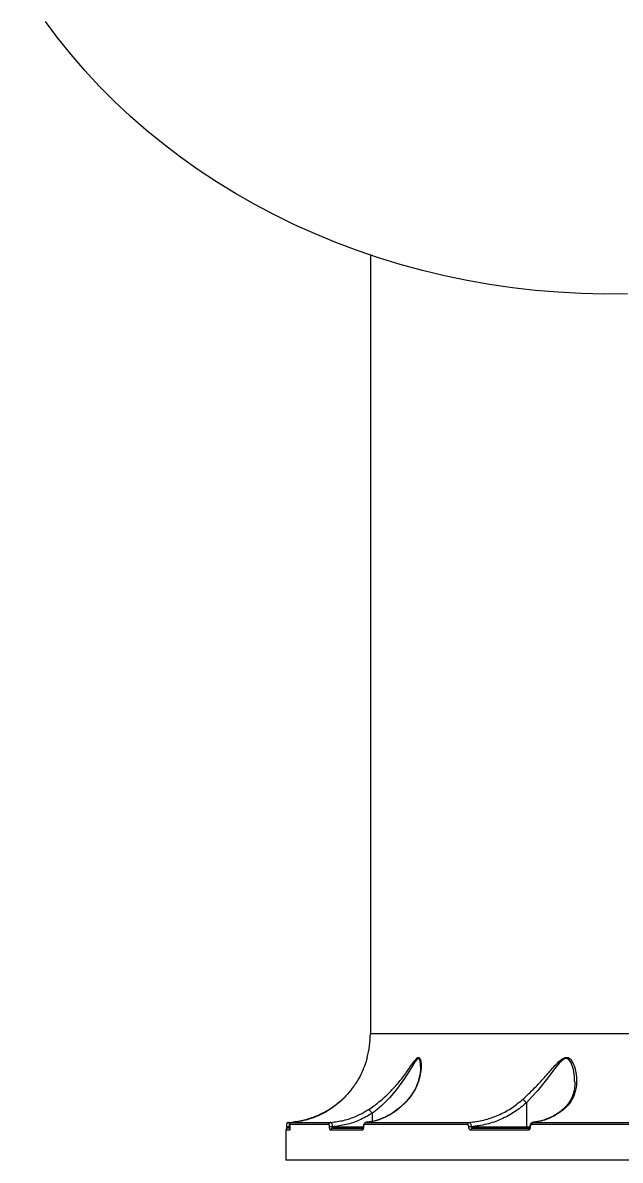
# Model space of a CAD drawing. Header units: millimetres. Extents: x -9608 to 9087, y -7864 to 6934.
# Drawn here: x 2878 to 3147, y 2460 to 2972 of the extents above; entities that cross this region are included whole.
import ezdxf

# ---------------------------------------------------------------- set-up
doc = ezdxf.new("R2010")
doc.units = ezdxf.units.MM
for name, color, linetype in [('DIKOM_ОБЪЕКТ', 7, 'Continuous'), ('DIKOM_РАЗМЕР_ЗОНА', 7, 'Continuous'), ('DIKOM_РАЗМЕР_ОБЪЕКТА', 7, 'Continuous')]:
    doc.layers.add(name, color=color, linetype=linetype)
doc.styles.add('style1', font='arial.ttf', dxfattribs={"width": 0.8})
doc.dimstyles.new('1-50', dxfattribs={"dimtxt": 300, "dimasz": 200, "dimexe": 100, "dimexo": 0, "dimgap": 100, "dimtad": 1, "dimtxsty": 'style1', "dimcen": 200, "dimclrd": 7, "dimclre": 7, "dimclrt": 7, "dimadec": 1, "dimazin": 2, "dimtfac": 1, "dimtmove": 0, "dimatfit": 2, "dimfxl": 0, "dimlwd": 25, "dimlwe": 18, "dimarcsym": 0})

# ---------------------------------------------------------------- blocks, each defined once
blk = doc.blocks.new('*D16')
at = {"layer": 'Defpoints', "color": 0, "transparency": 16777216}
for p in [(-6124.98, 3662.49), (7038.99, -2261.04), (7038.99, -7136.19)]:
    blk.add_point(p, dxfattribs=at)
at = {"layer": 'DIKOM_РАЗМЕР_ОБЪЕКТА', "color": 7, "lineweight": 18, "transparency": 16777216}
for p, q in [((-6124.98, 3662.49), (-6124.98, -7236.19)), ((7038.99, -2261.04), (7038.99, -7236.19))]:
    blk.add_line(p, q, dxfattribs=at)
at = {"layer": 'DIKOM_РАЗМЕР_ОБЪЕКТА', "color": 7, "lineweight": 25, "transparency": 16777216}
blk.add_line((-5924.98, -7136.19), (6838.99, -7136.19), dxfattribs=at)
at = {"layer": 'DIKOM_РАЗМЕР_ОБЪЕКТА', "color": 7, "transparency": 16777216}
for points in [[(-5924.98, -7102.86), (-5924.98, -7169.53), (-6124.98, -7136.19)], [(6838.99, -7102.86), (6838.99, -7169.53), (7038.99, -7136.19)]]:
    blk.add_solid(points, dxfattribs=at)
at = {"layer": 'DIKOM_РАЗМЕР_ОБЪЕКТА', "color": 7, "transparency": 16777216, "insert": (326.37, -6882.92), "char_height": 300, "attachment_point": 5, "style": 'style1'}
blk.add_mtext('13200', dxfattribs=at)
blk = doc.blocks.new('*D19')
at = {"layer": 'Defpoints', "color": 0, "transparency": 16777216}
for p in [(-8101.46, 2662.49), (9079.68, -1911.42), (9079.68, -7764.48)]:
    blk.add_point(p, dxfattribs=at)
at = {"layer": 'DIKOM_РАЗМЕР_ЗОНА', "color": 7, "lineweight": 18, "transparency": 16777216}
for p, q in [((-8101.46, 2662.49), (-8101.46, -7864.48)), ((9079.68, -1911.42), (9079.68, -7864.48))]:
    blk.add_line(p, q, dxfattribs=at)
at = {"layer": 'DIKOM_РАЗМЕР_ЗОНА', "color": 7, "lineweight": 25, "transparency": 16777216}
blk.add_line((-7901.46, -7764.48), (8879.68, -7764.48), dxfattribs=at)
at = {"layer": 'DIKOM_РАЗМЕР_ЗОНА', "color": 7, "transparency": 16777216}
for points in [[(-7901.46, -7731.15), (-7901.46, -7797.81), (-8101.46, -7764.48)], [(8879.68, -7731.15), (8879.68, -7797.81), (9079.68, -7764.48)]]:
    blk.add_solid(points, dxfattribs=at)
at = {"layer": 'DIKOM_РАЗМЕР_ЗОНА', "color": 7, "transparency": 16777216, "insert": (369.42, -7511.31), "char_height": 300, "attachment_point": 5, "style": 'style1'}
blk.add_mtext('17200', dxfattribs=at)

msp = doc.modelspace()

# ---------------------------------------------------------------- linework, layer by layer
at = {"layer": 'DIKOM_ОБЪЕКТ', "color": 7, "linetype": 'Continuous', "lineweight": 15}
for p, q in [((3034.885, 2867.795), (3034.885, 2516.913)), ((3355.029, 2516.913), (3034.885, 2516.913)), ((3057.437, 2502.093), (3057.437, 2502.516)), ((3105.121, 2485.851), (3105.121, 2474.963)), ((3035.648, 2481.078), (3035.648, 2477.447)), ((3016.193, 2476.023), (2998.752, 2476.023)), ((2999.683, 2477.02), (3017.078, 2477.02)), ((3078.571, 2476.023), (3032.184, 2476.023)), ((3033.038, 2477.02), (3079.318, 2477.02)), ((3173.511, 2476.023), (3107.532, 2476.023)), ((3108.218, 2477.02), (3174.045, 2477.02)), ((2996.89, 2473.463), (2996.89, 2459.963)), ((2998.477, 2473.463), (2996.89, 2473.463)), ((2997.058, 2474.996), (2997.058, 2474.963)), ((2998.386, 2474.996), (2997.058, 2474.996)), ((2998.386, 2474.963), (2997.058, 2474.963)), ((2998.492, 2474.463), (2997.882, 2474.463)), ((2998.569, 2475.02), (2998.386, 2474.996)), ((2998.386, 2474.996), (2998.386, 2474.963)), ((2998.386, 2474.963), (2998.645, 2474.963)), ((2998.645, 2475.066), (2998.645, 2474.963)), ((2998.645, 2475.066), (2998.645, 2474.963)), ((3016.483, 2474.963), (3016.483, 2475.018)), ((3017.78, 2475.018), (3016.483, 2475.018)), ((3017.78, 2474.963), (3016.483, 2474.963)), ((3031.146, 2473.463), (3016.94, 2473.463)), ((3017.78, 2475.018), (3017.78, 2474.963)), ((3017.78, 2474.963), (3031.696, 2474.963)), ((3017.902, 2474.463), (3031.528, 2474.463)), ((3031.696, 2475.043), (3031.696, 2474.963)), ((3031.772, 2475.043), (3031.696, 2475.043)), ((3031.772, 2474.963), (3031.696, 2474.963)), ((3031.772, 2475.043), (3031.772, 2474.963)), ((3079.181, 2474.963), (3079.181, 2475.043)), ((3080.31, 2475.043), (3079.181, 2475.043)), ((3080.31, 2474.963), (3079.181, 2474.963)), ((3105.838, 2473.463), (3080.127, 2473.463)), ((3080.31, 2475.043), (3080.31, 2474.963)), ((3080.31, 2474.963), (3105.121, 2474.963)), ((3080.92, 2474.463), (3106.586, 2474.463)), ((3105.121, 2474.963), (3106.555, 2474.963)), ((3106.601, 2475.018), (3106.601, 2474.963)), ((3106.86, 2475.018), (3106.601, 2475.018)), ((3106.86, 2474.963), (3106.601, 2474.963)), ((3106.86, 2475.018), (3106.86, 2474.963)), ((3415.881, 2459.963), (2996.89, 2459.963))]:
    msp.add_line(p, q, dxfattribs=at)
at = {"layer": 'DIKOM_ОБЪЕКТ', "color": 7, "linetype": 'Continuous', "lineweight": 15, "flags": 128}
for points in [[(3150.653, 2850.244), (3140.247, 2850.185), (3129.855, 2850.439), (3119.495, 2851.003), (3109.149, 2851.879), (3098.834, 2853.065), (3088.58, 2854.559), (3078.403, 2856.36), (3068.301, 2858.465), (3058.276, 2860.872), (3048.358, 2863.579), (3038.562, 2866.581), (3028.888, 2869.875), (3019.351, 2873.458), (3009.967, 2877.325), (3000.735, 2881.471), (2991.687, 2885.891), (2982.806, 2890.581), (2974.124, 2895.533), (2965.655, 2900.744), (2957.385, 2906.205), (2949.344, 2911.911), (2941.547, 2917.855), (2933.978, 2924.03), (2926.669, 2930.428), (2919.604, 2937.041), (2912.83, 2943.863), (2906.314, 2950.883), (2900.104, 2958.095), (2894.168, 2965.489), (2888.538, 2973.056)], [(3057.437, 2502.516), (3057.437, 2503.622), (3057.086, 2505.276), (3056.689, 2505.753), (3056.14, 2505.658), (3056.125, 2505.653), (3055.942, 2505.506), (3054.965, 2504.296), (3053.363, 2501.712), (3050.281, 2496.778), (3046.664, 2491.773), (3043.521, 2488.112), (3040.057, 2484.674), (3037.891, 2482.803), (3035.648, 2481.086), (3035.648, 2481.085), (3035.648, 2481.085)], [(3126.849, 2495.401), (3126.849, 2497.699), (3126.331, 2500.917), (3125.293, 2503.879), (3124.21, 2505.361), (3123.233, 2505.784), (3122.302, 2505.602), (3122.043, 2505.473), (3120.975, 2504.678), (3119.952, 2503.633), (3117.969, 2501.235), (3114.124, 2496.287), (3110.08, 2491.306), (3107.623, 2488.52), (3105.121, 2485.854), (3105.106, 2485.853), (3105.106, 2485.853)], [(3105.273, 2474.463), (3105.243, 2474.473), (3105.212, 2474.501), (3105.182, 2474.547), (3105.167, 2474.61), (3105.136, 2474.685), (3105.121, 2474.772), (3105.121, 2474.866), (3105.121, 2474.963)]]:
    msp.add_lwpolyline(points, dxfattribs=at)
at = {"layer": 'DIKOM_ОБЪЕКТ', "color": 7, "linetype": 'Continuous', "lineweight": 15}
for centre, radius, start, end in [((2994.884, 2516.913), 40, 344.5152, 0), ((2999.763, 2476.012), 1.011, 94.55391, 179.39791), ((3017.157, 2476.059), 0.965, 94.7134, 182.11481), ((3033.146, 2476.063), 0.963, 96.42376, 182.39622), ((3079.51, 2476.097), 0.943, 101.76095, 184.52117), ((3108.473, 2476.11), 0.945, 105.61634, 185.28875), ((2997.884, 2473.463), 1, 90, 180), ((2999.457, 2473.47), 0.98, 152.99856, 180.40586), ((3017.93, 2473.473), 0.99, 91.66541, 180.59785), ((3032.215, 2473.457), 1.069, 128.97203, 179.66632), ((3081.035, 2473.558), 0.913, 97.20352, 185.9381), ((3106.793, 2473.551), 0.959, 111.07041, 185.23803)]:
    msp.add_arc(centre, radius, start, end, dxfattribs=at)
for points, knots in [([(3033.435, 2506.242), (3033.436, 2506.253), (3033.439, 2506.284), (3033.229, 2505.428), (3032.818, 2504.085), (3032.014, 2501.758), (3030.659, 2498.589), (3028.933, 2495.49), (3027.733, 2493.754), (3027.423, 2493.306)], [0, 0, 0, 0, 0.0622885, 0.1624397, 0.2814964, 0.4011142, 0.6559965, 0.9111932, 1, 1, 1, 1]), ([(3034, 2482.788), (3034.796, 2483.32), (3036.388, 2484.385), (3039.258, 2486.599), (3042.496, 2489.44), (3046.249, 2493.321), (3049.839, 2497.771), (3052.732, 2501.877), (3054.68, 2504.742), (3055.672, 2505.878), (3056.319, 2506.304), (3056.79, 2506.386), (3057.364, 2505.766), (3057.794, 2503.998), (3057.803, 2501.172), (3057.204, 2497.351), (3055.811, 2493.183), (3053.869, 2489.685), (3052.325, 2487.827), (3051.913, 2487.331)], [0, 0, 0, 0, 0.0444683, 0.0889338, 0.1636013, 0.2382473, 0.3367637, 0.4352437, 0.4935159, 0.5321025, 0.5401879, 0.5664797, 0.5926576, 0.638213, 0.7083311, 0.7787014, 0.8724396, 0.9659623, 1, 1, 1, 1]), ([(3103.397, 2487.331), (3104.305, 2488.168), (3106.121, 2489.841), (3109.449, 2493.161), (3113.245, 2497.296), (3116.79, 2501.31), (3119.27, 2503.959), (3120.767, 2505.313), (3122.02, 2506.129), (3123.31, 2506.448), (3124.638, 2505.912), (3125.897, 2504.291), (3126.964, 2501.742), (3127.677, 2498.089), (3127.802, 2493.902), (3126.928, 2489.861), (3125.373, 2486.639), (3123.729, 2484.44), (3122.37, 2483.249), (3121.844, 2482.788)], [0, 0, 0, 0, 0.0567767, 0.1135701, 0.2117663, 0.310066, 0.3620604, 0.388711, 0.4154135, 0.4458091, 0.4741677, 0.5168147, 0.5810054, 0.6453849, 0.7421857, 0.8388412, 0.9001281, 0.9613708, 1, 1, 1, 1]), ([(3057.498, 2502.518), (3057.497, 2502.164), (3057.493, 2501.239), (3057.352, 2499.514), (3056.933, 2497.326), (3056.224, 2494.892), (3055.227, 2492.539), (3054.018, 2490.35), (3052.822, 2488.608), (3051.941, 2487.603), (3051.608, 2487.223)], [0, 0, 0, 0, 0.073928, 0.1932524, 0.3370479, 0.4890158, 0.6477892, 0.7868348, 0.919434, 1, 1, 1, 1]), ([(3027.423, 2493.306), (3026.513, 2492.099), (3024.679, 2489.669), (3021.592, 2486.624), (3018.34, 2483.984), (3014.964, 2481.781), (3011.397, 2479.961), (3007.706, 2478.546), (3003.777, 2477.492), (3001.084, 2477.182), (2999.683, 2477.02)], [0, 0, 0, 0, 0.1235665, 0.2488795, 0.3690454, 0.4907769, 0.6126353, 0.7379801, 0.863578, 1, 1, 1, 1]), ([(3126.941, 2495.385), (3126.948, 2495.19), (3126.984, 2494.129), (3126.79, 2492.296), (3126.313, 2490.035), (3125.575, 2488.061), (3124.637, 2486.329), (3123.403, 2484.715), (3122.29, 2483.492), (3121.472, 2482.886), (3121.265, 2482.732)], [0, 0, 0, 0, 0.0404698, 0.2201097, 0.3909956, 0.5340757, 0.6703193, 0.8143805, 0.9528686, 1, 1, 1, 1]), ([(3010.135, 2479.779), (3010.729, 2480.023), (3012.179, 2480.618), (3014.498, 2481.778), (3017.316, 2483.452), (3020.156, 2485.485), (3021.935, 2487.132), (3022.769, 2487.905)], [0, 0, 0, 0, 0.13083149, 0.31896237, 0.50704861, 0.76887825, 1, 1, 1, 1]), ([(3051.913, 2487.331), (3050.661, 2486.008), (3048.125, 2483.327), (3044.237, 2480.673), (3040.471, 2478.797), (3036.897, 2477.56), (3034.33, 2477.201), (3033.038, 2477.02)], [0, 0, 0, 0, 0.23072684, 0.46732142, 0.62676139, 0.81210292, 1, 1, 1, 1]), ([(3051.654, 2487.175), (3050.992, 2486.449), (3049.631, 2484.959), (3047.39, 2483.017), (3045.011, 2481.277), (3042.553, 2479.823), (3040.865, 2479.095), (3040.042, 2478.74)], [0, 0, 0, 0, 0.1918484, 0.3942678, 0.5981417, 0.8039163, 1, 1, 1, 1]), ([(3051.913, 2487.331), (3051.877, 2487.317), (3051.783, 2487.279), (3051.703, 2487.208), (3051.654, 2487.165)], [0, 0, 0, 0, 0.3846319, 1, 1, 1, 1]), ([(3079.318, 2477.02), (3081.541, 2477.291), (3086.045, 2477.841), (3092.378, 2480.065), (3098.297, 2483.151), (3101.682, 2485.926), (3103.397, 2487.331)], [0, 0, 0, 0, 0.2535957, 0.5139532, 0.7538092, 1, 1, 1, 1]), ([(3105.121, 2485.851), (3103.386, 2484.411), (3099.873, 2481.495), (3093.814, 2478.289), (3087.257, 2475.937), (3082.646, 2475.344), (3080.31, 2475.043)], [0, 0, 0, 0, 0.2421304, 0.49014, 0.7416394, 1, 1, 1, 1]), ([(3103.397, 2487.331), (3103.431, 2487.317), (3103.532, 2487.273), (3103.803, 2487.123), (3104.198, 2486.821), (3104.67, 2486.361), (3104.96, 2486.023), (3105.106, 2485.853)], [0, 0, 0, 0, 0.0863922, 0.2547723, 0.504964, 0.7514772, 1, 1, 1, 1]), ([(3105.106, 2485.853), (3105.113, 2485.855), (3105.121, 2485.857), (3105.121, 2485.851), (3105.121, 2485.851), (3105.121, 2485.851)], [0, 0, 0, 0, 0.9015156, 0.9789133, 1, 1, 1, 1]), ([(3017.078, 2477.02), (3019.007, 2477.263), (3022.917, 2477.753), (3027.884, 2479.479), (3031.555, 2481.271), (3033.323, 2482.368), (3034, 2482.788)], [0, 0, 0, 0, 0.324534, 0.6574879, 0.8688368, 1, 1, 1, 1]), ([(3035.648, 2481.078), (3033.76, 2479.985), (3030.066, 2477.848), (3024.007, 2475.805), (3019.872, 2475.283), (3017.78, 2475.018)], [0, 0, 0, 0, 0.34050408, 0.66633387, 1, 1, 1, 1]), ([(3034, 2482.788), (3034.015, 2482.788), (3034.074, 2482.788), (3034.219, 2482.744), (3034.491, 2482.555), (3034.898, 2482.173), (3035.306, 2481.663), (3035.534, 2481.277), (3035.648, 2481.085)], [0, 0, 0, 0, 0.0387286, 0.1499503, 0.3614097, 0.5764755, 0.7893478, 1, 1, 1, 1]), ([(3035.648, 2481.085), (3035.648, 2481.083), (3035.648, 2481.081), (3035.648, 2481.079), (3035.648, 2481.078)], [0, 0, 0, 0, 0.59801664, 1, 1, 1, 1]), ([(3121.326, 2482.716), (3121.022, 2482.464), (3119.965, 2481.586), (3118.052, 2480.352), (3115.566, 2479.044), (3113.017, 2478.042), (3110.524, 2477.348), (3108.886, 2477.146), (3108.127, 2477.052)], [0, 0, 0, 0, 0.07587376, 0.26409617, 0.45422135, 0.64449169, 0.83534846, 1, 1, 1, 1]), ([(3121.844, 2482.788), (3120.502, 2481.81), (3117.784, 2479.829), (3113.744, 2478.13), (3110.517, 2477.297), (3108.814, 2477.092), (3108.218, 2477.02)], [0, 0, 0, 0, 0.318192, 0.6441992, 0.8754919, 1, 1, 1, 1]), ([(3121.844, 2482.788), (3121.819, 2482.788), (3121.718, 2482.787), (3121.539, 2482.763), (3121.438, 2482.674), (3121.387, 2482.629)], [0, 0, 0, 0, 0.1420349, 0.5632545, 1, 1, 1, 1]), ([(2998.004, 2477.017), (2997.999, 2477.017), (2997.878, 2477.029), (2997.665, 2476.943), (2997.428, 2476.781), (2997.257, 2476.61), (2997.162, 2476.431), (2997.126, 2476.281), (2997.08, 2476.178), (2997.095, 2476.092), (2997.052, 2475.954), (2997.06, 2475.726), (2997.058, 2475.348), (2997.058, 2475.105), (2997.058, 2474.996)], [0, 0, 0, 0, 0.0052481, 0.1246958, 0.2195926, 0.3032725, 0.371043, 0.4260893, 0.4671114, 0.5036949, 0.5648811, 0.7524892, 0.8880519, 1, 1, 1, 1]), ([(2998.004, 2477.017), (2997.999, 2477.017), (2997.878, 2477.029), (2997.665, 2476.943), (2997.428, 2476.781), (2997.257, 2476.61), (2997.162, 2476.431), (2997.126, 2476.281), (2997.08, 2476.178), (2997.095, 2476.092), (2997.052, 2475.954), (2997.06, 2475.726), (2997.058, 2475.348), (2997.058, 2475.105), (2997.058, 2474.996)], [0, 0, 0, 0, 0.0052481, 0.1246958, 0.2195926, 0.3032725, 0.371043, 0.4260893, 0.4671114, 0.5036949, 0.5648811, 0.7524892, 0.8880519, 1, 1, 1, 1]), ([(2998.019, 2477.02), (2999.941, 2477.238), (3003.711, 2477.666), (3007.714, 2478.862), (3009.8, 2479.652), (3010.135, 2479.779)], [0, 0, 0, 0, 0.46610271, 0.91419388, 1, 1, 1, 1]), ([(2998.019, 2477.02), (2998.051, 2477.006), (2998.12, 2476.976), (2998.197, 2476.684), (2998.3, 2476.223), (2998.361, 2475.642), (2998.378, 2475.212), (2998.386, 2474.996)], [0, 0, 0, 0, 0.18483, 0.3983852, 0.601201, 0.7990151, 1, 1, 1, 1]), ([(2999.667, 2477.019), (2999.667, 2477.02), (2999.667, 2477.106), (2999.283, 2476.914), (2999.084, 2476.787), (2998.895, 2476.588), (2998.809, 2476.39), (2998.738, 2476.197), (2998.697, 2475.96), (2998.66, 2475.645), (2998.644, 2475.285), (2998.645, 2475.092), (2998.645, 2475.029)], [0, 0, 0, 0, 0.0001186, 0.1295175, 0.2344889, 0.3266129, 0.4080797, 0.4901865, 0.6057906, 0.7968189, 0.9339277, 1, 1, 1, 1]), ([(2998.752, 2476.023), (2998.736, 2476.007), (2998.709, 2475.979), (2998.674, 2475.774), (2998.662, 2475.516), (2998.643, 2475.267), (2998.645, 2475.113), (2998.645, 2475.066)], [0, 0, 0, 0, 0.3025464, 0.5346745, 0.7253407, 0.9170823, 1, 1, 1, 1]), ([(3010.135, 2479.779), (3010.14, 2479.782), (3010.179, 2479.809), (3010.329, 2479.815), (3010.431, 2479.705), (3010.455, 2479.678)], [0, 0, 0, 0, 0.0937627, 0.7797491, 1, 1, 1, 1]), ([(3016.483, 2475.018), (3016.485, 2475.093), (3016.49, 2475.281), (3016.435, 2475.562), (3016.384, 2475.818), (3016.283, 2475.989), (3016.222, 2476.012), (3016.193, 2476.023)], [0, 0, 0, 0, 0.1423781, 0.3580287, 0.5719474, 0.7869152, 1, 1, 1, 1]), ([(3017.078, 2477.02), (3017.151, 2476.999), (3017.298, 2476.956), (3017.474, 2476.609), (3017.654, 2476.105), (3017.751, 2475.541), (3017.771, 2475.167), (3017.78, 2475.018)], [0, 0, 0, 0, 0.2143851, 0.4272697, 0.6424387, 0.8575822, 1, 1, 1, 1]), ([(3032.993, 2476.998), (3032.878, 2476.984), (3032.624, 2476.954), (3032.289, 2476.733), (3032.014, 2476.401), (3031.799, 2475.933), (3031.674, 2475.446), (3031.703, 2475.122), (3031.711, 2475.043)], [0, 0, 0, 0, 0.131551, 0.2916609, 0.4519343, 0.6475407, 0.913544, 1, 1, 1, 1]), ([(3032.184, 2476.023), (3032.137, 2476.012), (3032.043, 2475.989), (3031.922, 2475.806), (3031.825, 2475.542), (3031.79, 2475.269), (3031.777, 2475.101), (3031.772, 2475.043)], [0, 0, 0, 0, 0.2279808, 0.4565232, 0.6777249, 0.887864, 1, 1, 1, 1]), ([(3040.042, 2478.74), (3040.001, 2478.721), (3039.094, 2478.306), (3037.264, 2477.774), (3034.941, 2477.212), (3033.512, 2477.094), (3032.993, 2477.051)], [0, 0, 0, 0, 0.0178595, 0.3984785, 0.7815023, 1, 1, 1, 1]), ([(3079.181, 2475.043), (3079.175, 2475.15), (3079.164, 2475.365), (3079.065, 2475.65), (3078.926, 2475.873), (3078.753, 2476.002), (3078.627, 2476.016), (3078.571, 2476.023)], [0, 0, 0, 0, 0.203567, 0.407141, 0.6109371, 0.8239651, 1, 1, 1, 1]), ([(3079.318, 2477.02), (3079.4, 2477.005), (3079.583, 2476.97), (3079.862, 2476.705), (3080.088, 2476.257), (3080.274, 2475.687), (3080.298, 2475.257), (3080.31, 2475.043)], [0, 0, 0, 0, 0.169811, 0.3811324, 0.5866429, 0.7935837, 1, 1, 1, 1]), ([(3108.127, 2476.999), (3108.096, 2477.001), (3107.879, 2477.017), (3107.488, 2476.83), (3107.055, 2476.459), (3106.736, 2475.921), (3106.577, 2475.405), (3106.609, 2475.092), (3106.616, 2475.019)], [0, 0, 0, 0, 0.0343941, 0.245199, 0.4473971, 0.6705513, 0.9221042, 1, 1, 1, 1]), ([(3107.532, 2476.023), (3107.454, 2476.012), (3107.298, 2475.99), (3107.098, 2475.817), (3106.938, 2475.565), (3106.872, 2475.279), (3106.864, 2475.093), (3106.86, 2475.018)], [0, 0, 0, 0, 0.2161238, 0.4300109, 0.6447167, 0.8578247, 1, 1, 1, 1]), ([(3108.127, 2477.052), (3107.945, 2477.028), (3107.759, 2477.003), (3107.761, 2477), (3107.761, 2477)], [0, 0, 0, 0, 0.9781886, 1, 1, 1, 1]), ([(2997.058, 2474.963), (2997.058, 2474.95), (2997.058, 2474.77), (2997.035, 2474.428), (2997.043, 2474.089), (2997.043, 2473.978), (2997.043, 2473.963)], [0, 0, 0, 0, 0.0352289, 0.4771756, 0.9269692, 1, 1, 1, 1]), ([(2998.386, 2474.963), (2998.378, 2474.921), (2998.368, 2474.867), (2998.374, 2474.76), (2998.298, 2474.655), (2998.237, 2474.54), (2998.112, 2474.476), (2998.039, 2474.467), (2998.004, 2474.463)], [0, 0, 0, 0, 0.1270284, 0.1617108, 0.3409351, 0.5416884, 0.7836001, 1, 1, 1, 1]), ([(2998.645, 2474.963), (2998.645, 2474.893), (2998.646, 2474.651), (2998.632, 2474.256), (2998.597, 2473.847), (2998.554, 2473.53), (2998.504, 2473.487), (2998.477, 2473.463)], [0, 0, 0, 0, 0.07960344, 0.27564994, 0.4706187, 0.71024023, 1, 1, 1, 1]), ([(2998.645, 2474.873), (2998.645, 2474.807), (2998.646, 2474.609), (2998.633, 2474.302), (2998.593, 2474.017), (2998.591, 2473.854), (2998.574, 2473.842), (2998.569, 2473.838)], [0, 0, 0, 0, 0.1213529, 0.3603058, 0.6195155, 0.8714379, 1, 1, 1, 1]), ([(3016.94, 2473.463), (3016.887, 2473.479), (3016.781, 2473.512), (3016.665, 2473.773), (3016.55, 2474.152), (3016.496, 2474.574), (3016.486, 2474.853), (3016.483, 2474.963)], [0, 0, 0, 0, 0.2152602, 0.4289792, 0.6442997, 0.8590842, 1, 1, 1, 1]), ([(3017.78, 2474.963), (3017.779, 2474.926), (3017.778, 2474.833), (3017.791, 2474.692), (3017.827, 2474.567), (3017.852, 2474.479), (3017.885, 2474.469), (3017.902, 2474.463)], [0, 0, 0, 0, 0.1406303, 0.3550218, 0.5704169, 0.7837475, 1, 1, 1, 1]), ([(3031.772, 2474.963), (3031.774, 2474.876), (3031.78, 2474.619), (3031.699, 2474.203), (3031.569, 2473.794), (3031.361, 2473.517), (3031.218, 2473.481), (3031.146, 2473.463)], [0, 0, 0, 0, 0.1081506, 0.3203709, 0.5425404, 0.7719523, 1, 1, 1, 1]), ([(3031.68, 2474.963), (3031.681, 2474.904), (3031.684, 2474.748), (3031.656, 2474.525), (3031.606, 2474.352), (3031.568, 2474.254), (3031.572, 2474.254), (3031.573, 2474.253)], [0, 0, 0, 0, 0.1629862, 0.4282998, 0.6548851, 0.8458164, 1, 1, 1, 1]), ([(3080.127, 2473.463), (3080.039, 2473.473), (3079.844, 2473.495), (3079.587, 2473.7), (3079.373, 2474.042), (3079.202, 2474.472), (3079.188, 2474.8), (3079.181, 2474.963)], [0, 0, 0, 0, 0.1767153, 0.3899891, 0.5949761, 0.7982662, 1, 1, 1, 1]), ([(3080.31, 2474.963), (3080.325, 2474.919), (3080.343, 2474.866), (3080.337, 2474.754), (3080.44, 2474.648), (3080.584, 2474.541), (3080.755, 2474.474), (3080.869, 2474.467), (3080.92, 2474.463)], [0, 0, 0, 0, 0.14644863, 0.17566862, 0.36305274, 0.57996156, 0.81301343, 1, 1, 1, 1]), ([(3106.86, 2474.963), (3106.853, 2474.853), (3106.833, 2474.576), (3106.726, 2474.151), (3106.491, 2473.77), (3106.18, 2473.514), (3105.952, 2473.48), (3105.838, 2473.463)], [0, 0, 0, 0, 0.1406799, 0.3539729, 0.5687548, 0.7851729, 1, 1, 1, 1]), ([(3106.586, 2474.964), (3106.589, 2474.908), (3106.595, 2474.783), (3106.539, 2474.618), (3106.498, 2474.494), (3106.44, 2474.429), (3106.435, 2474.426), (3106.433, 2474.425)], [0, 0, 0, 0, 0.182361, 0.4094461, 0.6105266, 0.8034223, 1, 1, 1, 1])]:
    msp.add_open_spline(points, degree=3, knots=knots, dxfattribs=at)

# ---------------------------------------------------------------- dimensions: what is measured, and where the dimension line sits
at = {"layer": 'DIKOM_РАЗМЕР_ЗОНА'}
dim = msp.add_linear_dim(base=(9079.685, -7764.48), p1=(-8101.458, 2662.494), p2=(9079.685, -1911.421), text='17200', dimstyle='1-50', dxfattribs=at)
dim.commit()
dim.dimension.update_dxf_attribs({"geometry": '*D19', "text_midpoint": (369.421, -7764.48), "dimtype": 160})
at = {"layer": 'DIKOM_РАЗМЕР_ОБЪЕКТА'}
dim = msp.add_linear_dim(base=(7038.989, -7136.194), p1=(-6124.982, 3662.494), p2=(7038.989, -2261.037), text='13200', dimstyle='1-50', dxfattribs=at)
dim.commit()
dim.dimension.update_dxf_attribs({"geometry": '*D16', "text_midpoint": (326.371, -7136.194), "dimtype": 160})

doc.saveas('drawing.dxf')
